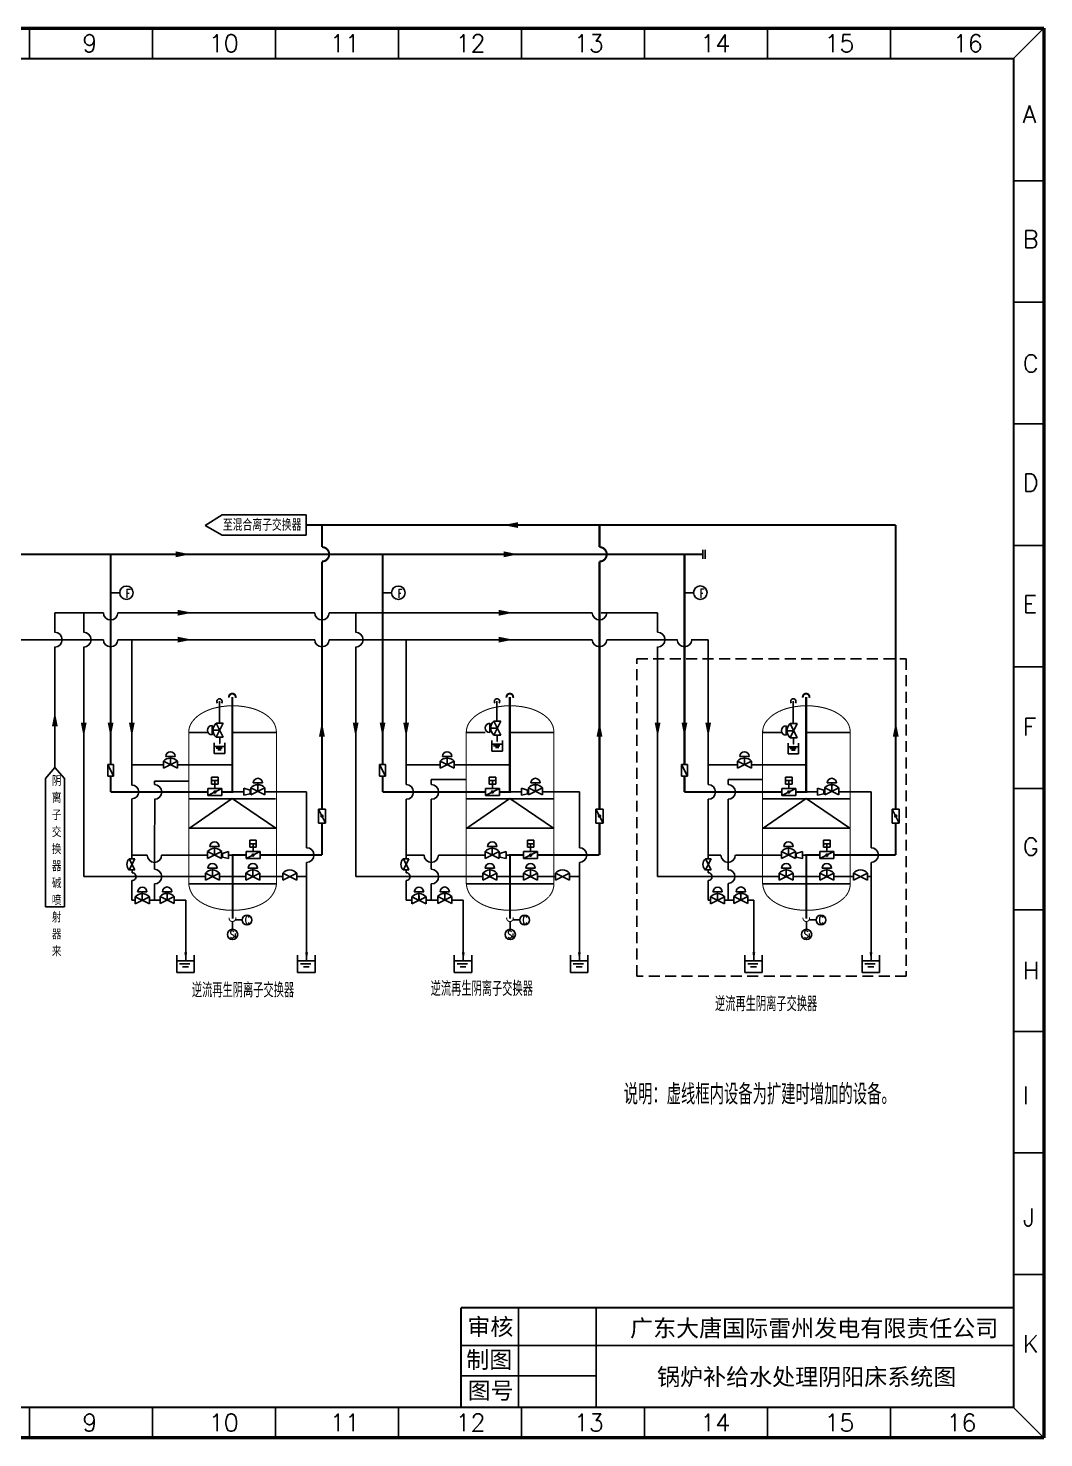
# Model space of a CAD drawing. Header units: millimetres. Extents: x 205 to 899, y 220 to 703.
# Drawn here: x 551.7 to 899.3, y 220.2 to 702.5 of the extents above; entities that cross this region are included whole.
import ezdxf

# ---------------------------------------------------------------- set-up
doc = ezdxf.new("R2010")
doc.units = ezdxf.units.MM
doc.linetypes.add('HIDDEN', pattern=[0.375, 0.25, -0.125])
doc.layers.add('1', color=7, linetype='Continuous')
doc.layers.add('3', color=1, linetype='Continuous')
doc.styles.add('HZ', font='geditxt.shx', dxfattribs={"width": 0.7, "bigfont": 'hztxt1.shx'})
doc.styles.add('样式 1', font='', dxfattribs={"height": 2})
doc.styles.add('样式 2', font='txt.shx', dxfattribs={"height": 2})
doc.styles.get('样式 1').set_extended_font_data('FangSong_GB2312')

# ---------------------------------------------------------------- blocks, each defined once
blk = doc.blocks.new('A$C4607793D')
at = {"layer": '1', "color": 3}
blk.add_lwpolyline([(1, 5, 0, 2, 0), (1, 0, 2, 2, 0)], format="xyseb", dxfattribs=at)
blk = doc.blocks.new('2')
at = {"color": 7}
for p, q in [((0, 0), (0, -2.18)), ((-1.86, -1.9), (-1.86, -5.5)), ((-1.86, -3.1), (1.74, -3.1)), ((-1.26, -3.7), (0.84, -3.7)), ((-0.66, -4.3), (0.54, -4.3)), ((1.74, -5.5), (1.74, -1.9)), ((-1.86, -5.5), (1.74, -5.5))]:
    blk.add_line(p, q, dxfattribs=at)
at = {"layer": '3', "color": 7}
blk.add_lwpolyline([(-0.01, -2.7, 0, 0.6, 0), (-0.01, -0.97, 0.6, 0.6, 0)], format="xyseb", dxfattribs=at)
blk = doc.blocks.new('1')
at = {"color": 7}
for p, q in [((0, 9.78), (0, 0)), ((-3.1, 2), (-3.1, -4)), ((-3.1, 0), (2.9, 0)), ((2.9, -4), (2.9, 2)), ((-3.1, -4), (2.9, -4)), ((-2.1, -1), (1.4, -1)), ((-1.1, -2), (0.9, -2))]:
    blk.add_line(p, q, dxfattribs=at)
at = {"layer": '3', "color": 7}
blk.add_lwpolyline([(-0.01, 0.09, 0, 1, 0), (-0.01, 2.97, 1, 1, 0)], format="xyseb", dxfattribs=at)

msp = doc.modelspace()

# ---------------------------------------------------------------- linework, layer by layer
at = {"color": 7, "linetype": 'ByBlock', "lineweight": 50}
for p, q in [((204.91, 702.51), (899.32, 702.51)), ((899.32, 702.51), (899.32, 220.16)), ((899.32, 220.16), (204.91, 220.16))]:
    msp.add_line(p, q, dxfattribs=at)
at = {"color": 7, "linetype": 'ByBlock', "lineweight": -3}
for p, q in [((552.11, 702.51), (552.11, 692.11)), ((594.22, 702.51), (594.22, 692.11)), ((636.32, 702.51), (636.32, 692.11)), ((678.42, 702.51), (678.42, 692.11)), ((720.52, 702.51), (720.52, 692.11)), ((762.69, 702.51), (762.69, 692.11)), ((804.79, 702.51), (804.79, 692.11)), ((846.89, 702.51), (846.89, 692.11)), ((888.92, 692.11), (899.32, 702.51)), ((899.32, 650.3), (888.92, 650.3)), ((899.32, 650.3), (888.92, 650.3)), ((899.32, 608.72), (888.92, 608.72)), ((899.32, 567.14), (888.92, 567.14)), ((899.32, 525.55), (888.92, 525.55)), ((899.32, 483.97), (888.92, 483.97)), ((899.32, 442.39), (888.92, 442.39)), ((899.32, 400.81), (888.92, 400.81)), ((899.32, 359.23), (888.92, 359.23)), ((899.32, 317.65), (888.92, 317.65)), ((899.32, 276.07), (888.92, 276.07)), ((552.11, 230.56), (552.11, 220.16)), ((594.22, 230.56), (594.22, 220.16)), ((636.32, 230.56), (636.32, 220.16)), ((678.42, 230.56), (678.42, 220.16)), ((720.52, 230.56), (720.52, 220.16)), ((720.52, 230.56), (720.52, 220.16)), ((762.62, 230.56), (762.62, 220.16)), ((762.69, 230.56), (762.69, 220.16)), ((804.72, 230.56), (804.72, 220.16)), ((804.79, 230.56), (804.79, 220.16)), ((846.82, 230.56), (846.82, 220.16)), ((846.89, 230.56), (846.89, 220.16)), ((888.92, 230.56), (899.32, 220.16))]:
    msp.add_line(p, q, dxfattribs=at)
at = {"color": 7, "linetype": 'ByBlock', "lineweight": 30}
for p, q in [((215.31, 692.11), (888.92, 692.11)), ((888.92, 692.11), (888.92, 230.56)), ((888.92, 264.6), (699.89, 264.6)), ((888.92, 230.56), (215.31, 230.56))]:
    msp.add_line(p, q, dxfattribs=at)
at = {"color": 0}
for p, q in [((618.08, 535.94), (612.24, 532.35)), ((618.08, 535.94), (646.81, 535.94)), ((646.81, 535.94), (646.81, 529.01)), ((612.24, 532.35), (618.13, 529.01)), ((646.81, 529.01), (618.13, 529.01)), ((621.66, 396.83), (621.66, 394.16)), ((716.7, 396.83), (716.7, 394.16)), ((818.12, 396.83), (818.12, 394.16)), ((726.98, 251.72), (888.61, 251.72))]:
    msp.add_line(p, q, dxfattribs=at)
at = {"color": 7}
for p, q in [((782.6, 520.95), (782.6, 524.01)), ((783.4, 520.95), (783.4, 524.01)), ((579.91, 509.29), (583.02, 509.29)), ((672.99, 509.29), (676.1, 509.29)), ((776.33, 509.33), (779.44, 509.33)), ((614.66, 460.7), (614.66, 463.9)), ((618.46, 459.87), (616.06, 464.67)), ((618.46, 464.67), (616.06, 459.87)), ((616.06, 464.67), (618.46, 464.67)), ((709.66, 461.45), (709.66, 464.65)), ((713.46, 465.42), (711.06, 460.62)), ((713.46, 460.62), (711.06, 465.42)), ((711.06, 465.42), (713.46, 465.42)), ((811.08, 460.56), (811.08, 463.76)), ((814.87, 464.53), (812.47, 459.73)), ((814.87, 459.73), (812.47, 464.53)), ((812.47, 464.53), (814.87, 464.53)), ((606.53, 461.52), (613.06, 461.52)), ((617.26, 462.27), (614.66, 462.27)), ((616.06, 459.87), (618.46, 459.87)), ((616.06, 459.87), (618.46, 459.87)), ((621.59, 461.52), (636.65, 461.52)), ((701.53, 461.52), (708.06, 461.52)), ((712.26, 463.02), (709.66, 463.02)), ((711.06, 460.62), (713.46, 460.62)), ((711.06, 460.62), (713.46, 460.62)), ((716.59, 461.52), (731.65, 461.52)), ((802.94, 461.52), (809.48, 461.52)), ((813.67, 462.13), (811.08, 462.13)), ((812.47, 459.73), (814.87, 459.73)), ((812.47, 459.73), (814.87, 459.73)), ((818, 461.52), (833.07, 461.52)), ((560.83, 449.57), (557.57, 445.74)), ((560.83, 449.57), (564.08, 445.74)), ((597.98, 449.26), (602.78, 451.66)), ((602.78, 449.26), (597.98, 451.66)), ((597.98, 451.66), (597.98, 449.26)), ((597.98, 451.66), (597.98, 449.26)), ((598.78, 453.33), (601.98, 453.33)), ((600.38, 450.46), (600.38, 453.33)), ((602.78, 451.66), (602.78, 449.26)), ((692.68, 451.66), (692.68, 449.26)), ((692.68, 451.66), (692.68, 449.26)), ((697.48, 449.26), (692.68, 451.66)), ((692.68, 449.26), (697.48, 451.66)), ((693.48, 453.33), (696.68, 453.33)), ((695.08, 450.46), (695.08, 453.33)), ((697.48, 451.66), (697.48, 449.26)), ((794.46, 449.26), (799.26, 451.66)), ((799.26, 449.26), (794.46, 451.66)), ((794.46, 451.66), (794.46, 449.26)), ((794.46, 451.66), (794.46, 449.26)), ((795.26, 453.33), (798.46, 453.33)), ((796.86, 450.46), (796.86, 453.33)), ((799.26, 451.66), (799.26, 449.26)), ((557.57, 445.74), (557.57, 401.81)), ((564.1, 401.81), (564.1, 445.73)), ((594.91, 444.87), (594.91, 443.68)), ((614.49, 443.86), (614.49, 446.25)), ((614.49, 446.25), (616.73, 446.25)), ((614.49, 445.05), (616.73, 445.05)), ((616.73, 443.86), (614.49, 443.86)), ((615.6, 442.36), (615.6, 445.05)), ((616.73, 446.25), (616.73, 443.86)), ((628.71, 444.23), (631.91, 444.23)), ((630.31, 441.36), (630.31, 444.23)), ((689.67, 445.39), (689.67, 443.68)), ((709.49, 446.25), (711.73, 446.25)), ((709.49, 443.86), (709.49, 446.25)), ((709.49, 445.05), (711.73, 445.05)), ((711.73, 443.86), (709.49, 443.86)), ((710.6, 442.36), (710.6, 445.05)), ((711.73, 446.25), (711.73, 443.86)), ((723.71, 444.23), (726.91, 444.23)), ((725.31, 441.36), (725.31, 444.23)), ((810.9, 443.86), (810.9, 446.25)), ((810.9, 446.25), (813.14, 446.25)), ((810.9, 445.05), (813.14, 445.05)), ((813.14, 443.86), (810.9, 443.86)), ((812.02, 442.36), (812.02, 445.05)), ((813.14, 446.25), (813.14, 443.86)), ((825.12, 444.23), (828.32, 444.23)), ((826.72, 441.36), (826.72, 444.23)), ((613.2, 442.36), (613.2, 439.96)), ((613.2, 439.96), (618, 442.36)), ((618, 442.36), (613.2, 442.36)), ((613.2, 439.96), (618, 439.96)), ((618, 439.96), (618, 442.36)), ((621.55, 441.16), (625.5, 441.16)), ((625.49, 442.42), (627.65, 441.79)), ((625.49, 440.06), (627.65, 440.55)), ((625.5, 442.46), (625.5, 440.06)), ((627.65, 440.52), (627.65, 441.79)), ((627.91, 440.16), (632.71, 442.56)), ((632.71, 440.16), (627.91, 442.56)), ((627.91, 442.56), (627.91, 440.16)), ((627.91, 442.56), (627.91, 440.16)), ((632.71, 442.56), (632.71, 440.16)), ((632.71, 441.16), (647, 441.16)), ((647, 441.16), (647, 422.06)), ((713, 442.36), (708.2, 442.36)), ((708.2, 439.96), (713, 442.36)), ((708.2, 442.36), (708.2, 439.96)), ((708.2, 439.96), (713, 439.96)), ((713, 439.96), (713, 442.36)), ((716.55, 441.16), (720.5, 441.16)), ((720.49, 442.42), (722.65, 441.79)), ((720.49, 440.06), (722.65, 440.55)), ((720.5, 442.46), (720.5, 440.06)), ((722.65, 440.52), (722.65, 441.79)), ((722.91, 442.56), (722.91, 440.16)), ((722.91, 442.56), (722.91, 440.16)), ((727.71, 440.16), (722.91, 442.56)), ((722.91, 440.16), (727.71, 442.56)), ((727.71, 442.56), (727.71, 440.16)), ((727.71, 441.16), (740.36, 441.16)), ((740.36, 441.16), (740.36, 422.06)), ((809.62, 439.96), (814.42, 442.36)), ((809.62, 442.36), (809.62, 439.96)), ((814.42, 442.36), (809.62, 442.36)), ((809.62, 439.96), (814.42, 439.96)), ((814.42, 439.96), (814.42, 442.36)), ((817.97, 441.16), (821.91, 441.16)), ((821.9, 442.42), (824.06, 441.79)), ((821.9, 440.06), (824.06, 440.55)), ((821.91, 442.46), (821.91, 440.06)), ((824.06, 440.52), (824.06, 441.79)), ((824.32, 442.56), (824.32, 440.16)), ((824.32, 442.56), (824.32, 440.16)), ((829.12, 440.16), (824.32, 442.56)), ((824.32, 440.16), (829.12, 442.56)), ((829.12, 442.56), (829.12, 440.16)), ((829.12, 441.16), (840.17, 441.16)), ((840.17, 441.16), (840.17, 422.06)), ((840.17, 441.16), (840.17, 422.06)), ((606.62, 438.86), (636.4, 438.86)), ((606.86, 428.81), (621.53, 438.92)), ((621.53, 438.92), (636.45, 428.81)), ((653.44, 430.52), (651.04, 435.32)), ((651.04, 435.32), (651.04, 430.52)), ((653.44, 435.32), (651.04, 435.32)), ((653.44, 430.52), (653.44, 435.32)), ((701.62, 438.86), (731.4, 438.86)), ((701.86, 428.81), (716.53, 438.92)), ((716.53, 438.92), (731.45, 428.81)), ((748.44, 435.32), (746.04, 435.32)), ((746.04, 435.32), (746.04, 430.52)), ((748.44, 430.52), (746.04, 435.32)), ((748.44, 430.52), (748.44, 435.32)), ((803.03, 438.86), (832.82, 438.86)), ((803.28, 428.81), (817.95, 438.92)), ((817.95, 438.92), (832.87, 428.81)), ((849.85, 430.52), (847.45, 435.32)), ((847.45, 435.32), (847.45, 430.52)), ((849.85, 435.32), (847.45, 435.32)), ((849.85, 430.52), (849.85, 435.32)), ((651.04, 430.52), (653.44, 430.52)), ((746.04, 430.52), (748.44, 430.52)), ((847.45, 430.52), (849.85, 430.52)), ((606.7, 428.76), (636.45, 428.81)), ((627.54, 424.64), (629.78, 424.64)), ((627.54, 422.25), (627.54, 424.64)), ((629.78, 424.64), (629.78, 422.25)), ((701.7, 428.76), (731.65, 428.76)), ((722.54, 422.25), (722.54, 424.64)), ((722.54, 424.64), (724.78, 424.64)), ((724.78, 424.64), (724.78, 422.25)), ((803.12, 428.76), (833.06, 428.76)), ((823.95, 422.25), (823.95, 424.64)), ((823.95, 424.64), (826.19, 424.64)), ((826.19, 424.64), (826.19, 422.25)), ((613.11, 420.81), (613.11, 418.41)), ((613.11, 420.81), (613.11, 418.41)), ((617.91, 418.41), (613.11, 420.81)), ((613.11, 418.41), (617.91, 420.81)), ((613.91, 422.48), (617.11, 422.48)), ((615.51, 419.61), (615.51, 422.48)), ((617.91, 420.81), (617.91, 418.41)), ((620.3, 420.76), (618.16, 420.15)), ((618.16, 418.9), (618.16, 420.15)), ((620.3, 420.76), (620.3, 418.41)), ((626.25, 420.75), (626.25, 418.35)), ((626.25, 418.35), (631.05, 420.75)), ((631.05, 420.75), (626.25, 420.75)), ((627.54, 423.44), (629.78, 423.44)), ((629.78, 422.25), (627.54, 422.25)), ((628.65, 420.75), (628.65, 423.44)), ((631.05, 418.35), (631.05, 420.75)), ((708.11, 418.41), (712.91, 420.81)), ((712.91, 418.41), (708.11, 420.81)), ((708.11, 420.81), (708.11, 418.41)), ((708.11, 420.81), (708.11, 418.41)), ((708.91, 422.48), (712.11, 422.48)), ((710.51, 419.61), (710.51, 422.48)), ((712.91, 420.81), (712.91, 418.41)), ((715.3, 420.76), (713.16, 420.15)), ((713.16, 418.9), (713.16, 420.15)), ((715.3, 420.76), (715.3, 418.41)), ((721.25, 418.35), (726.05, 420.75)), ((721.25, 420.75), (721.25, 418.35)), ((726.05, 420.75), (721.25, 420.75)), ((722.54, 423.44), (724.78, 423.44)), ((724.78, 422.25), (722.54, 422.25)), ((723.65, 420.75), (723.65, 423.44)), ((726.05, 418.35), (726.05, 420.75)), ((809.52, 418.41), (814.32, 420.81)), ((814.32, 418.41), (809.52, 420.81)), ((809.52, 420.81), (809.52, 418.41)), ((809.52, 420.81), (809.52, 418.41)), ((810.32, 422.48), (813.52, 422.48)), ((811.92, 419.61), (811.92, 422.48)), ((814.32, 420.81), (814.32, 418.41)), ((816.72, 420.76), (814.57, 420.15)), ((814.57, 418.9), (814.57, 420.15)), ((816.72, 420.76), (816.72, 418.41)), ((822.67, 418.35), (827.47, 420.75)), ((827.47, 420.75), (822.67, 420.75)), ((822.67, 420.75), (822.67, 418.35)), ((823.95, 423.44), (826.19, 423.44)), ((826.19, 422.25), (823.95, 422.25)), ((825.07, 420.75), (825.07, 423.44)), ((827.47, 418.35), (827.47, 420.75)), ((588.23, 418.3), (586.31, 414.46)), ((588.23, 414.46), (586.31, 418.3)), ((586.31, 418.3), (588.23, 418.3)), ((613.14, 415.07), (616.34, 415.07)), ((614.74, 412.2), (614.74, 415.07)), ((620.3, 418.41), (618.16, 418.9)), ((621.65, 419.55), (620.3, 419.55)), ((626.25, 418.35), (631.05, 418.35)), ((627.02, 415.07), (630.22, 415.07)), ((628.62, 412.2), (628.62, 415.07)), ((647, 417.03), (647, 412.2)), ((682.02, 418.3), (680.1, 414.46)), ((682.02, 414.46), (680.1, 418.3)), ((680.1, 418.3), (682.02, 418.3)), ((708.14, 415.07), (711.34, 415.07)), ((709.74, 412.2), (709.74, 415.07)), ((715.3, 418.41), (713.16, 418.9)), ((716.65, 419.55), (715.3, 419.55)), ((721.25, 418.35), (726.05, 418.35)), ((722.02, 415.07), (725.22, 415.07)), ((723.62, 412.2), (723.62, 415.07)), ((740.36, 417.03), (740.36, 412.2)), ((785.41, 418.3), (783.49, 414.46)), ((785.41, 414.46), (783.49, 418.3)), ((783.49, 418.3), (785.41, 418.3)), ((809.52, 419.55), (802.34, 419.55)), ((809.55, 415.07), (812.75, 415.07)), ((811.15, 412.2), (811.15, 415.07)), ((816.72, 418.41), (814.57, 418.9)), ((818.07, 419.55), (816.72, 419.55)), ((822.67, 418.35), (827.47, 418.35)), ((823.43, 415.07), (826.63, 415.07)), ((825.03, 412.2), (825.03, 415.07)), ((840.17, 417.03), (840.17, 412.87)), ((840.17, 417.03), (840.17, 412.2)), ((586.31, 414.46), (588.23, 414.46)), ((612.34, 413.4), (612.34, 411)), ((612.34, 413.4), (612.34, 411)), ((617.14, 411), (612.34, 413.4)), ((612.34, 411), (617.14, 413.4)), ((617.14, 413.4), (617.14, 411)), ((621.65, 412.2), (626.22, 412.2)), ((631.02, 411), (626.22, 413.4)), ((626.22, 411), (631.02, 413.4)), ((626.22, 413.4), (626.22, 411)), ((626.22, 413.4), (626.22, 411)), ((631.02, 413.4), (631.02, 411)), ((631.05, 412.2), (638.82, 412.2)), ((643.62, 411), (638.82, 413.4)), ((638.82, 411), (643.62, 413.4)), ((638.82, 413.4), (638.82, 411)), ((643.62, 413.4), (643.62, 411)), ((643.62, 412.2), (647, 412.2)), ((647, 412.2), (647, 388.42)), ((680.1, 414.46), (682.02, 414.46)), ((707.34, 411), (712.14, 413.4)), ((712.14, 411), (707.34, 413.4)), ((707.34, 413.4), (707.34, 411)), ((707.34, 413.4), (707.34, 411)), ((712.14, 413.4), (712.14, 411)), ((716.65, 412.2), (721.22, 412.2)), ((721.22, 413.4), (721.22, 411)), ((721.22, 413.4), (721.22, 411)), ((721.22, 411), (726.02, 413.4)), ((726.02, 411), (721.22, 413.4)), ((726.02, 413.4), (726.02, 411)), ((726.05, 412.2), (732.18, 412.2)), ((736.98, 411), (732.18, 413.4)), ((732.18, 411), (736.98, 413.4)), ((732.18, 413.4), (732.18, 411)), ((736.98, 413.4), (736.98, 411)), ((736.98, 412.2), (740.36, 412.2)), ((737.45, 412.2), (738.75, 412.2)), ((740.36, 412.2), (740.36, 388.42)), ((783.49, 414.46), (785.41, 414.46)), ((808.75, 411), (813.55, 413.4)), ((813.55, 411), (808.75, 413.4)), ((808.75, 413.4), (808.75, 411)), ((808.75, 413.4), (808.75, 411)), ((813.55, 413.4), (813.55, 411)), ((818.07, 412.2), (822.63, 412.2)), ((822.63, 413.4), (822.63, 411)), ((822.63, 413.4), (822.63, 411)), ((822.63, 411), (827.43, 413.4)), ((827.43, 411), (822.63, 413.4)), ((827.43, 413.4), (827.43, 411)), ((827.47, 412.2), (834.17, 412.2)), ((838.97, 411), (834.17, 413.4)), ((834.17, 411), (838.97, 413.4)), ((834.17, 413.4), (834.17, 411)), ((838.97, 413.4), (838.97, 411)), ((838.97, 412.2), (840.17, 412.2)), ((840.17, 412.2), (840.17, 388.42)), ((840.17, 412.2), (840.17, 399.12)), ((593.16, 402.9), (588.36, 405.3)), ((588.36, 402.9), (593.16, 405.3)), ((588.36, 405.3), (588.36, 402.9)), ((588.36, 405.3), (588.36, 402.9)), ((589.16, 406.97), (592.36, 406.97)), ((590.76, 404.1), (590.76, 406.97)), ((593.16, 405.3), (593.16, 402.9)), ((596.85, 405.37), (596.85, 402.97)), ((596.85, 405.37), (596.85, 402.97)), ((596.85, 402.97), (601.65, 405.37)), ((601.65, 402.97), (596.85, 405.37)), ((597.65, 407.04), (600.85, 407.04)), ((599.25, 404.17), (599.25, 407.04)), ((601.65, 405.37), (601.65, 402.97)), ((636.65, 409.75), (606.65, 409.75)), ((683.06, 405.3), (683.06, 402.9)), ((683.06, 405.3), (683.06, 402.9)), ((683.06, 402.9), (687.86, 405.3)), ((687.86, 402.9), (683.06, 405.3)), ((683.86, 406.97), (687.06, 406.97)), ((685.46, 404.1), (685.46, 406.97)), ((687.86, 405.3), (687.86, 402.9)), ((696.65, 402.97), (691.85, 405.37)), ((691.85, 402.97), (696.65, 405.37)), ((691.85, 405.37), (691.85, 402.97)), ((691.85, 405.37), (691.85, 402.97)), ((692.65, 407.04), (695.85, 407.04)), ((694.25, 404.17), (694.25, 407.04)), ((696.65, 405.37), (696.65, 402.97)), ((731.65, 409.75), (701.65, 409.75)), ((785.28, 405.3), (785.28, 402.9)), ((785.28, 405.3), (785.28, 402.9)), ((785.28, 402.9), (790.08, 405.3)), ((790.08, 402.9), (785.28, 405.3)), ((786.08, 406.97), (789.28, 406.97)), ((787.68, 404.1), (787.68, 406.97)), ((790.08, 405.3), (790.08, 402.9)), ((798.06, 402.97), (793.26, 405.37)), ((793.26, 402.97), (798.06, 405.37)), ((793.26, 405.37), (793.26, 402.97)), ((793.26, 405.37), (793.26, 402.97)), ((794.06, 407.04), (797.26, 407.04)), ((795.66, 404.17), (795.66, 407.04)), ((798.06, 405.37), (798.06, 402.97)), ((833.07, 409.75), (803.07, 409.75)), ((557.57, 401.81), (564.1, 401.81)), ((601.65, 404.08), (605.63, 404.08)), ((696.65, 404.08), (700.63, 404.08)), ((798.06, 404.08), (800.07, 404.08)), ((624.92, 397.45), (622.55, 397.45)), ((719.92, 397.45), (717.55, 397.45)), ((821.34, 397.45), (818.96, 397.45))]:
    msp.add_line(p, q, dxfattribs=at)
at = {"color": 3}
for p, q in [((420.92, 493.27), (577.52, 493.27)), ((582.38, 493.27), (649.76, 493.27)), ((587.17, 493.27), (587.17, 443.52)), ((654.71, 493.27), (670.52, 493.27)), ((656.63, 493.27), (682.7, 493.27)), ((675.46, 493.27), (744.76, 493.27)), ((681.06, 493.27), (681.06, 443.75)), ((749.71, 493.27), (773.9, 493.27)), ((784.45, 493.27), (778.66, 493.27)), ((784.45, 493.27), (784.45, 443.68)), ((587.17, 450.46), (597.98, 450.46)), ((602.78, 450.46), (621.55, 450.46)), ((681.06, 450.46), (692.68, 450.46)), ((697.48, 450.46), (716.26, 450.46)), ((784.45, 450.46), (794.46, 450.46)), ((799.26, 450.46), (818.04, 450.46)), ((594.91, 444.87), (606.64, 444.87)), ((689.67, 445.39), (689.67, 443.68)), ((689.67, 445.39), (701.65, 445.39)), ((791.26, 445.44), (791.26, 443.68)), ((791.26, 445.44), (803.06, 445.44)), ((587.17, 438.81), (587.17, 418.3)), ((595.03, 438.65), (594.91, 421.18)), ((681.06, 438.65), (681.06, 418.3)), ((689.67, 438.65), (689.67, 421.18)), ((784.45, 438.65), (784.45, 418.3)), ((791.26, 438.65), (791.26, 421.18)), ((594.91, 428.3), (594.91, 416.02)), ((689.67, 428.3), (689.67, 416.02)), ((791.26, 428.3), (791.26, 416.02)), ((587.27, 419.55), (592.44, 419.55)), ((594.91, 417.58), (594.91, 414.71)), ((613.11, 419.55), (597.38, 419.55)), ((681.06, 419.55), (687.2, 419.55)), ((689.67, 417.58), (689.67, 414.72)), ((692.14, 419.55), (694.8, 419.55)), ((708.11, 419.55), (694.8, 419.55)), ((784.45, 419.55), (788.79, 419.55)), ((791.26, 417.58), (791.26, 414.55)), ((793.74, 419.55), (796.21, 419.55)), ((809.52, 419.55), (796.21, 419.55)), ((587.17, 410.86), (587.17, 404.08)), ((587.27, 414.46), (587.27, 413.54)), ((681.06, 414.46), (681.06, 413.54)), ((681.06, 410.86), (681.06, 404.08)), ((784.45, 414.46), (784.45, 413.54)), ((784.45, 410.86), (784.45, 404.08)), ((594.91, 409.68), (594.91, 404.08)), ((689.67, 409.68), (689.67, 404.08)), ((791.26, 409.84), (791.26, 404.08)), ((587.17, 404.08), (588.39, 404.08)), ((593.16, 404.08), (596.85, 404.08)), ((681.06, 404.08), (683.06, 404.08)), ((687.86, 404.08), (691.85, 404.08)), ((784.45, 404.08), (785.3, 404.08)), ((790.08, 404.08), (793.26, 404.08))]:
    msp.add_line(p, q, dxfattribs=at)
at = {"color": 7, "linetype": 'HIDDEN', "ltscale": 15}
for p, q in [((760.04, 378.17), (760.04, 486.71)), ((760.04, 486.71), (852.21, 486.71)), ((852.21, 486.71), (852.21, 378.17)), ((852.21, 378.17), (760.04, 378.17))]:
    msp.add_line(p, q, dxfattribs=at)
at = {"color": 0, "linetype": 'ByBlock', "lineweight": 30}
msp.add_line((699.89, 230.56), (699.89, 264.6), dxfattribs=at)
at = {"color": 0, "linetype": 'ByBlock'}
for p, q in [((719.48, 230.56), (719.48, 264.6)), ((746.14, 230.56), (746.14, 264.6)), ((699.89, 251.72), (888.92, 251.72)), ((699.89, 241.37), (746.1, 241.37))]:
    msp.add_line(p, q, dxfattribs=at)
at = {"color": 0, "lineweight": 30}
msp.add_line((888.92, 264.6), (888.92, 230.56), dxfattribs=at)
at = {"color": 3, "linetype": 'Continuous', "const_width": 0.7}
for points in [[(848.65, 532.48), (646.81, 532.48)], [(652.24, 524.95), (652.24, 532.48)], [(747.24, 524.95), (747.24, 532.48)], [(848.65, 495.74), (848.65, 532.48)], [(782.6, 522.48), (341.68, 522.48)], [(579.91, 504.43), (579.91, 522.48)], [(672.99, 504.43), (672.99, 522.48)], [(776.33, 495.74), (776.33, 522.48)], [(652.24, 504.95), (652.24, 520.01)], [(747.24, 504.43), (747.24, 520.01)], [(579.91, 450.57), (579.91, 504.43)], [(652.24, 435.32), (652.24, 504.95)], [(672.99, 450.57), (672.99, 504.43)], [(747.24, 435.32), (747.24, 504.43)], [(579.91, 495.22), (579.91, 499.88)], [(652.24, 495.74), (652.24, 499.88)], [(672.99, 495.22), (672.99, 499.88)], [(747.24, 495.87), (747.24, 500.53)], [(776.33, 450.57), (776.33, 495.74)], [(848.65, 435.32), (848.65, 495.74)], [(618, 441.16), (621.55, 441.16), (621.55, 473.66)], [(713, 441.16), (716.55, 441.16), (716.55, 473.66)], [(814.42, 441.16), (817.97, 441.16), (817.97, 473.66)], [(579.91, 441.16), (579.91, 446.57)], [(672.99, 441.16), (672.99, 446.57)], [(776.33, 441.16), (776.33, 446.57)], [(579.91, 441.16), (595.03, 441.16)], [(586.25, 441.16), (613.2, 441.16)], [(672.99, 441.16), (690.03, 441.16)], [(681.25, 441.16), (708.2, 441.16)], [(776.33, 441.16), (791.45, 441.16)], [(782.67, 441.16), (809.62, 441.16)], [(652.24, 419.55), (652.24, 430.52)], [(747.24, 419.55), (747.24, 430.52)], [(848.65, 419.55), (848.65, 430.52)], [(621.65, 397.75), (621.65, 419.55), (626.25, 419.55)], [(631.1, 419.55), (652.24, 419.55)], [(716.65, 397.75), (716.65, 419.55), (721.25, 419.55)], [(726.1, 419.55), (747.24, 419.55)], [(818.07, 397.75), (818.07, 419.55), (822.67, 419.55)], [(827.51, 419.55), (848.65, 419.55)]]:
    msp.add_lwpolyline(points, dxfattribs=at)
for points in [[(652.24, 524.95, -1), (652.24, 520.01, -0.240693)], [(747.24, 524.95, -1), (747.24, 520.01, -0.240693)]]:
    msp.add_lwpolyline(points, format="xyb", dxfattribs=at)
at = {"color": 7}
for points, const_width in [([(622.65, 473.36, 1.25223), (620.43, 473.46)], 0.7), ([(717.65, 473.36, 1.25223), (715.43, 473.46)], 0.7), ([(819.07, 473.36, 1.25223), (816.85, 473.46)], 0.7), ([(621.7, 470.66, 0.06065), (615.64, 469.92, 0.074056), (611.01, 468.02, 0.082607), (608.34, 465.78)], 0.35), ([(634.87, 466.01, 0.071959), (632.4, 468.02, 0.074056), (627.77, 469.92, 0.06065), (621.7, 470.66)], 0.35), ([(716.7, 470.66, 0.06065), (710.64, 469.92, 0.074056), (706.01, 468.02, 0.082607), (703.34, 465.78)], 0.35), ([(729.87, 466.01, 0.071959), (727.4, 468.02, 0.074056), (722.77, 469.92, 0.06065), (716.7, 470.66)], 0.35), ([(818.12, 470.66, 0.06065), (812.06, 469.92, 0.074056), (807.42, 468.02, 0.082607), (804.75, 465.78)], 0.35), ([(831.28, 466.01, 0.071959), (828.81, 468.02, 0.074056), (824.18, 469.92, 0.06065), (818.12, 470.66)], 0.35), ([(606.65, 461.52, -0.194413), (608.34, 465.78)], 0.35), ([(636.65, 461.56, 0.188756), (634.87, 466.01)], 0.35), ([(701.65, 461.52, -0.194413), (703.34, 465.78)], 0.35), ([(731.65, 461.56, 0.188756), (729.87, 466.01)], 0.35), ([(803.07, 461.52, -0.194413), (804.75, 465.78)], 0.35), ([(833.07, 461.56, 0.188756), (831.28, 466.01)], 0.35), ([(606.65, 409.75, 0.141736), (608.3, 405.5)], 0.35), ([(609.35, 404.5, -0.032456), (608.33, 405.52)], 0.35), ([(621.7, 400.65, -0.06065), (615.64, 401.39, -0.074056), (611.01, 403.29, -0.078838), (608.33, 405.52)], 0.35), ([(636.61, 409.06, -0.212276), (632.4, 403.29, -0.074056), (627.77, 401.39, -0.06065), (621.7, 400.65)], 0.35), ([(636.61, 409.06, 0.025542), (636.65, 409.75)], 0.35), ([(701.65, 409.75, 0.141736), (703.3, 405.5)], 0.35), ([(716.7, 400.65, -0.06065), (710.64, 401.39, -0.074056), (706.01, 403.29, -0.078838), (703.33, 405.52)], 0.35), ([(729.87, 405.3, -0.071959), (727.4, 403.29, -0.074056), (722.77, 401.39, -0.06065), (716.7, 400.65)], 0.35), ([(729.95, 405.35, 0.179516), (731.65, 409.75)], 0.35), ([(803.07, 409.75, 0.141736), (804.72, 405.5)], 0.35), ([(818.12, 400.65, -0.06065), (812.06, 401.39, -0.074056), (807.42, 403.29, -0.078838), (804.75, 405.52)], 0.35), ([(831.28, 405.3, -0.071959), (828.81, 403.29, -0.074056), (824.18, 401.39, -0.06065), (818.12, 400.65)], 0.35), ([(831.37, 405.35, 0.179516), (833.07, 409.75)], 0.35), ([(620.48, 398.18, 1.25223), (622.71, 398.27)], 0.35), ([(715.48, 398.18, 1.25223), (717.71, 398.27)], 0.35), ([(816.9, 398.18, 1.25223), (819.12, 398.27)], 0.35)]:
    msp.add_lwpolyline(points, format="xyb", dxfattribs=dict(at, const_width=const_width))
at = {"color": 7, "const_width": 0.35}
for points in [[(606.65, 409.75), (606.65, 461.52)], [(636.65, 461.52), (636.65, 420.72)], [(701.65, 409.75), (701.65, 461.52)], [(731.65, 461.52), (731.65, 420.72)], [(803.07, 409.75), (803.07, 461.52)], [(833.07, 461.52), (833.07, 420.72)], [(636.65, 420.72), (636.65, 414.05)], [(731.65, 420.72), (731.65, 414.09)], [(833.07, 420.72), (833.07, 409.75)], [(636.65, 414.05), (636.65, 409.75)], [(731.65, 414.09), (731.65, 409.75)]]:
    msp.add_lwpolyline(points, dxfattribs=at)
at = {"color": 7}
for points in [[(617.23, 462.27), (615.73, 462.27)], [(712.23, 463.02), (710.73, 463.02)], [(813.65, 462.13), (812.15, 462.13)], [(600.38, 450.46), (600.38, 451.96)], [(695.09, 450.46), (695.09, 451.96)], [(796.86, 450.46), (796.86, 451.96)], [(630.31, 441.36), (630.31, 442.86)], [(725.31, 441.36), (725.31, 442.86)], [(826.72, 441.36), (826.72, 442.86)], [(615.51, 419.61), (615.51, 421.11)], [(710.51, 419.61), (710.51, 421.11)], [(811.92, 419.61), (811.92, 421.11)], [(614.74, 412.2), (614.74, 413.7)], [(628.62, 412.2), (628.62, 413.7)], [(709.74, 412.2), (709.74, 413.7)], [(723.62, 412.2), (723.62, 413.7)], [(811.15, 412.2), (811.15, 413.7)], [(825.04, 412.2), (825.04, 413.7)], [(590.76, 404.1), (590.76, 405.6)], [(599.25, 404.17), (599.25, 405.67)], [(685.47, 404.1), (685.47, 405.6)], [(694.25, 404.17), (694.25, 405.67)], [(787.68, 404.1), (787.68, 405.6)], [(795.66, 404.17), (795.66, 405.67)]]:
    msp.add_lwpolyline(points, dxfattribs=at)
at = {"color": 7, "const_width": 0.8}
for points in [[(615.8, 441.16, 1), (615.39, 441.16, 1)], [(710.8, 441.16, 1), (710.39, 441.16, 1)], [(812.22, 441.16, 1), (811.81, 441.16, 1)], [(652.24, 433.12, 1), (652.24, 432.71, 1)], [(747.24, 433.12, 1), (747.24, 432.71, 1)], [(848.65, 433.12, 1), (848.65, 432.71, 1)], [(628.85, 419.55, 1), (628.44, 419.55, 1)], [(723.85, 419.55, 1), (723.44, 419.55, 1)], [(825.27, 419.55, 1), (824.86, 419.55, 1)]]:
    msp.add_lwpolyline(points, format="xyb", close=True, dxfattribs=at)
at = {"color": 7}
for centre, radius in [((626.61, 397.32), 1.67), ((721.61, 397.32), 1.67), ((823.02, 397.32), 1.67), ((621.66, 392.41), 1.75), ((716.7, 392.41), 1.75), ((818.12, 392.41), 1.75)]:
    msp.add_circle(centre, radius, dxfattribs=at)
at = {"color": 3}
for centre, radius, start, end in [((579.91, 493.27), 2.47, 180, 0), ((652.24, 493.27), 2.47, 180, 0), ((747.24, 493.27), 2.47, 180, 0), ((776.33, 493.27), 2.47, 180, 0), ((587.17, 441.16), 2.35, 270, 90), ((594.91, 441.16), 2.52, 270, 90), ((681.06, 441.16), 2.52, 270, 90), ((689.67, 441.16), 2.52, 270, 90), ((784.45, 441.16), 2.52, 270, 90), ((791.26, 441.16), 2.52, 270, 90), ((594.91, 419.55), 2.47, 180, 0), ((689.67, 419.55), 2.47, 180, 0), ((791.26, 419.55), 2.47, 180, 0), ((587.27, 412.2), 1.34, 265.8292, 90), ((594.91, 412.2), 2.52, 270, 90), ((681.06, 412.2), 1.34, 270, 90), ((689.67, 412.2), 2.52, 270, 90), ((784.45, 412.2), 1.34, 270, 90), ((791.26, 412.2), 2.35, 270, 90)]:
    msp.add_arc(centre, radius, start, end, dxfattribs=at)
at = {"color": 7}
for centre, radius, start, end in [((614.66, 462.3), 1.6, 90, 270), ((618.26, 462.27), 3.27, 132.4601, 227.5399), ((709.66, 463.05), 1.6, 90, 270), ((713.26, 463.02), 3.27, 132.4601, 227.5399), ((811.08, 462.16), 1.6, 90, 270), ((814.67, 462.13), 3.27, 132.4601, 227.5399), ((600.38, 453.33), 1.6, 0, 180), ((695.08, 453.33), 1.6, 0, 180), ((796.86, 453.33), 1.6, 0, 180), ((600.38, 449.46), 3.27, 42.4601, 137.5399), ((695.09, 449.46), 3.27, 42.4601, 137.5399), ((796.87, 449.46), 3.27, 42.4601, 137.5399), ((630.31, 444.23), 1.6, 0, 180), ((725.31, 444.23), 1.6, 0, 180), ((826.72, 444.23), 1.6, 0, 180), ((630.31, 440.36), 3.27, 42.4601, 137.5399), ((725.31, 440.36), 3.27, 42.4601, 137.5399), ((826.72, 440.36), 3.27, 42.4601, 137.5399), ((615.51, 418.61), 3.27, 42.4601, 137.5399), ((615.51, 422.48), 1.6, 0, 180), ((647, 419.55), 2.52, 270, 90), ((710.51, 418.61), 3.27, 42.4601, 137.5399), ((710.51, 422.48), 1.6, 0, 180), ((740.36, 419.55), 2.52, 270, 90), ((811.92, 418.61), 3.27, 42.4601, 137.5399), ((811.92, 422.48), 1.6, 0, 180), ((840.17, 419.55), 2.52, 270, 90), ((588.07, 416.38), 2.61, 132.4601, 227.5399), ((614.74, 415.07), 1.6, 0, 180), ((628.62, 415.07), 1.6, 0, 180), ((681.86, 416.38), 2.61, 132.4601, 227.5399), ((709.74, 415.07), 1.6, 0, 180), ((723.62, 415.07), 1.6, 0, 180), ((785.25, 416.38), 2.61, 132.4601, 227.5399), ((811.15, 415.07), 1.6, 0, 180), ((825.03, 415.07), 1.6, 0, 180), ((614.74, 411.2), 3.27, 42.4601, 137.5399), ((628.62, 411.2), 3.27, 42.4601, 137.5399), ((641.22, 411.2), 3.27, 42.4601, 137.5399), ((709.74, 411.2), 3.27, 42.4601, 137.5399), ((723.62, 411.2), 3.27, 42.4601, 137.5399), ((734.58, 411.2), 3.27, 42.4601, 137.5399), ((811.15, 411.2), 3.27, 42.4601, 137.5399), ((825.04, 411.2), 3.27, 42.4601, 137.5399), ((836.58, 411.2), 3.27, 42.4601, 137.5399), ((590.76, 403.1), 3.27, 42.4601, 137.5399), ((590.76, 406.97), 1.6, 0, 180), ((599.25, 403.17), 3.27, 42.4601, 137.5399), ((599.25, 407.04), 1.6, 0, 180), ((685.47, 403.1), 3.27, 42.4601, 137.5399), ((685.46, 406.97), 1.6, 0, 180), ((694.25, 403.17), 3.27, 42.4601, 137.5399), ((694.25, 407.04), 1.6, 0, 180), ((787.68, 403.1), 3.27, 42.4601, 137.5399), ((787.68, 406.97), 1.6, 0, 180), ((795.66, 403.17), 3.27, 42.4601, 137.5399), ((795.66, 407.04), 1.6, 0, 180)]:
    msp.add_arc(centre, radius, start, end, dxfattribs=at)
at = {"layer": '1', "color": 7, "linetype": 'Continuous'}
for p, q in [((580.92, 450.57), (578.92, 450.57)), ((578.92, 450.57), (578.92, 446.57)), ((578.92, 450.57), (580.92, 446.57)), ((580.92, 446.57), (580.92, 450.57)), ((671.99, 450.57), (671.99, 446.57)), ((671.99, 450.57), (673.99, 446.57)), ((673.99, 450.57), (671.99, 450.57)), ((673.99, 446.57), (673.99, 450.57)), ((775.33, 450.57), (777.33, 446.57)), ((775.33, 450.57), (775.33, 446.57)), ((777.33, 450.57), (775.33, 450.57)), ((777.33, 446.57), (777.33, 450.57)), ((578.92, 446.57), (580.92, 446.57)), ((671.99, 446.57), (673.99, 446.57)), ((775.33, 446.57), (777.33, 446.57))]:
    msp.add_line(p, q, dxfattribs=at)
at = {"layer": '1', "color": 40}
for points in [[(607.83, 502.48, 0, 2, 0), (602.83, 502.48, 2, 2, 0)], [(717.71, 502.48, 0, 2, 0), (712.71, 502.48, 2, 2, 0)], [(560.83, 468.59, 0, 2, 0), (560.83, 463.59, 2, 2, 0)], [(570.71, 459.91, 0, 2, 0), (570.71, 464.91, 2, 2, 0)], [(663.79, 459.91, 0, 2, 0), (663.79, 464.91, 2, 2, 0)], [(767.13, 459.91, 0, 2, 0), (767.13, 464.91, 2, 2, 0)]]:
    msp.add_lwpolyline(points, format="xyseb", dxfattribs=at)
at = {"layer": '1', "color": 7, "linetype": 'Continuous', "const_width": 0.25}
for points in [[(579.92, 448.45, 1), (579.92, 448.7, 1)], [(672.99, 448.45, 1), (672.99, 448.7, 1)], [(776.33, 448.45, 1), (776.33, 448.7, 1)]]:
    msp.add_lwpolyline(points, format="xyb", close=True, dxfattribs=at)
at = {"layer": '1', "color": 7}
for centre in [(585.33, 509.33), (678.4, 509.33), (781.74, 509.37)]:
    msp.add_circle(centre, 2.3, dxfattribs=at)
at = {"layer": '3', "color": 40, "linetype": 'Continuous'}
for p, q in [((560.83, 502.48), (560.83, 495.78)), ((577.44, 502.48), (560.83, 502.48)), ((570.71, 502.48), (570.71, 495.78)), ((624, 502.48), (582.38, 502.48)), ((649.76, 502.48), (624, 502.48)), ((670.52, 502.48), (654.71, 502.48)), ((683.11, 502.48), (656.63, 502.48)), ((663.79, 502.48), (663.79, 495.78)), ((736.34, 502.48), (675.46, 502.48)), ((744.76, 502.48), (736.34, 502.48)), ((767.13, 502.48), (747.79, 502.48)), ((767.13, 502.48), (767.13, 495.87)), ((560.83, 490.83), (560.83, 449.57)), ((570.71, 490.8), (570.71, 412.2)), ((663.79, 490.8), (663.79, 412.2)), ((767.13, 490.8), (767.13, 412.2)), ((612.34, 412.2), (570.71, 412.2)), ((621.65, 412.2), (617.14, 412.2)), ((707.34, 412.2), (663.79, 412.2)), ((716.65, 412.2), (712.14, 412.2)), ((808.75, 412.2), (767.13, 412.2)), ((818.07, 412.2), (813.55, 412.2))]:
    msp.add_line(p, q, dxfattribs=at)
at = {"layer": '3', "color": 7}
for p, q in [((617.15, 464.67), (617.15, 472.21)), ((712.15, 465.42), (712.15, 472.21)), ((813.57, 464.53), (813.57, 472.21)), ((605.63, 404.08), (605.63, 388.42)), ((700.63, 404.08), (700.63, 388.42)), ((800.07, 404.08), (800.07, 388.42))]:
    msp.add_line(p, q, dxfattribs=at)
at = {"layer": '3', "color": 40, "linetype": 'Continuous'}
for centre, radius, start, end in [((579.91, 502.48), 2.47, 180, 0), ((652.24, 502.48), 2.47, 180, 0), ((747.24, 502.48), 2.47, 180, 0), ((560.83, 493.27), 2.52, 270, 90), ((570.71, 493.27), 2.52, 270, 90), ((663.79, 493.27), 2.52, 270, 90), ((767.13, 493.27), 2.52, 270, 90)]:
    msp.add_arc(centre, radius, start, end, dxfattribs=at)
at = {"layer": '3', "color": 7}
for centre in [(617.17, 472.13), (712.17, 472.13), (813.58, 472.13)]:
    msp.add_arc(centre, 0.907, 321.1449, 217.4921, dxfattribs=at)

# ---------------------------------------------------------------- block references
at = {"color": 7}
for name, p in [('2', (617.26, 459.87)), ('2', (712.26, 460.62)), ('2', (813.67, 459.73)), ('1', (605.63, 383.33)), ('1', (647, 383.34)), ('1', (700.63, 383.33)), ('1', (740.36, 383.34)), ('1', (800.07, 383.33)), ('1', (840.19, 383.34))]:
    msp.add_blockref(name, p, dxfattribs=at)
at = {"layer": '1', "color": 7}
for p, rotation in [((719.39, 531.48), 89.99999999999999), ((602.23, 523.48), 270), ((714.49, 523.48), 270), ((580.91, 464.91), 180), ((588.17, 464.91), 180), ((673.99, 464.91), 180), ((682.06, 464.91), 180), ((777.33, 464.91), 180), ((785.45, 464.91), 180)]:
    msp.add_blockref('A$C4607793D', p, dxfattribs=dict(at, rotation=rotation))
at = {"layer": '1', "color": 7, "xscale": -1, "rotation": 270}
for p in [(602.83, 492.27), (712.71, 492.27)]:
    msp.add_blockref('A$C4607793D', p, dxfattribs=at)
at = {"layer": '1', "color": 7}
for p in [(651.24, 460.12), (746.24, 460.12), (847.65, 460.12)]:
    msp.add_blockref('A$C4607793D', p, dxfattribs=at)

# ---------------------------------------------------------------- texts
at = {"color": 7, "linetype": 'ByBlock', "lineweight": -3, "style": '样式 2'}
for s, height, p in [('9', 5.97, (570.22, 694.33)), ('10', 5.966, (613.51, 694.33)), ('11', 5.966, (655, 694.33)), ('12', 5.966, (697.97, 694.33)), ('13', 5.966, (738.47, 694.33)), ('14', 5.966, (781.77, 694.33)), ('15', 5.966, (824.24, 694.33)), ('16', 5.966, (868.2, 694.33)), ('A', 5.97, (892.16, 670.07)), ('B', 5.97, (892.16, 627.34)), ('C', 5.97, (892.16, 584.8)), ('D', 5.97, (892.16, 544)), ('E', 5.97, (892.16, 502.42)), ('F', 5.97, (892.16, 460.46)), ('G', 5.97, (892.16, 419.46)), ('H', 5.97, (892.16, 377.11)), ('I', 5.97, (892.16, 334.38)), ('J', 5.97, (892.16, 292.61)), ('K', 5.97, (892.16, 249.3)), ('9', 5.97, (570.22, 222.38)), ('10', 5.966, (613.51, 222.38)), ('11', 5.966, (655, 222.38)), ('12', 5.966, (697.97, 222.38)), ('13', 5.966, (738.47, 222.38)), ('14', 5.966, (781.77, 222.38)), ('15', 5.966, (824.24, 222.38)), ('16', 5.966, (866.03, 222.38))]:
    msp.add_text(s, height=height, dxfattribs=at).set_placement(p)
at = {"color": 0, "style": 'HZ', "width": 0.7}
msp.add_text('至混合离子交换器', height=4, dxfattribs=at).set_placement((618.34, 530.54))
at = {"color": 7, "style": 'HZ', "width": 0.7}
for s, height, p in [('F', 3.06, (585.1, 507.53)), ('F', 3.06, (678.17, 507.53)), ('F', 3.06, (781.51, 507.56)), ('C', 2.8, (625.84, 395.95)), ('C', 2.8, (720.84, 395.95)), ('C', 2.8, (822.25, 395.95)), ('Si', 2.5, (620.76, 391.1)), ('Si', 2.5, (715.81, 391.1)), ('Si', 2.5, (817.22, 391.1)), ('说明：虚线框内设备为扩建时增加的设备。', 7, (755.54, 334.21))]:
    msp.add_text(s, height=height, dxfattribs=at).set_placement(p)
at = {"style": 'HZ', "width": 0.7}
for p in [(607.73, 370.87), (689.45, 371.37), (786.77, 366.15)]:
    msp.add_text('逆流再生阴离子交换器', height=5, dxfattribs=at).set_placement(p)
at = {"insert": (559.78, 446.72), "char_height": 3.5, "attachment_point": 1, "style": 'HZ'}
msp.add_mtext_dynamic_manual_height_columns('{\\C0;阴\\P离\\P子\\P交\\P换\\P器\\P碱\\P喷\\P射\\P器\\P来}', width=15.433, gutter_width=12.5, heights=[0], dxfattribs=at)
at = {"color": 0, "char_height": 5.775, "width": 190.0797, "attachment_point": 5, "style": '样式 1'}
for s, insert in [('{\\fFangSong_GB2312|b0|i0|c134|p49;审核}', (709.89, 257.84)), ('广东大唐国际雷州发电有限责任公司', (820.73, 257.33)), ('{\\fFangSong_GB2312|b0|i0|c134|p49;制图}', (709.5, 246.57)), ('锅炉补给水处理阴阳床系统图', (818.15, 240.68)), ('{\\fFangSong_GB2312|b0|i0|c134|p49;图号}', (709.98, 236.04))]:
    msp.add_mtext(s, dxfattribs=dict(at, insert=insert))

doc.saveas('drawing.dxf')
